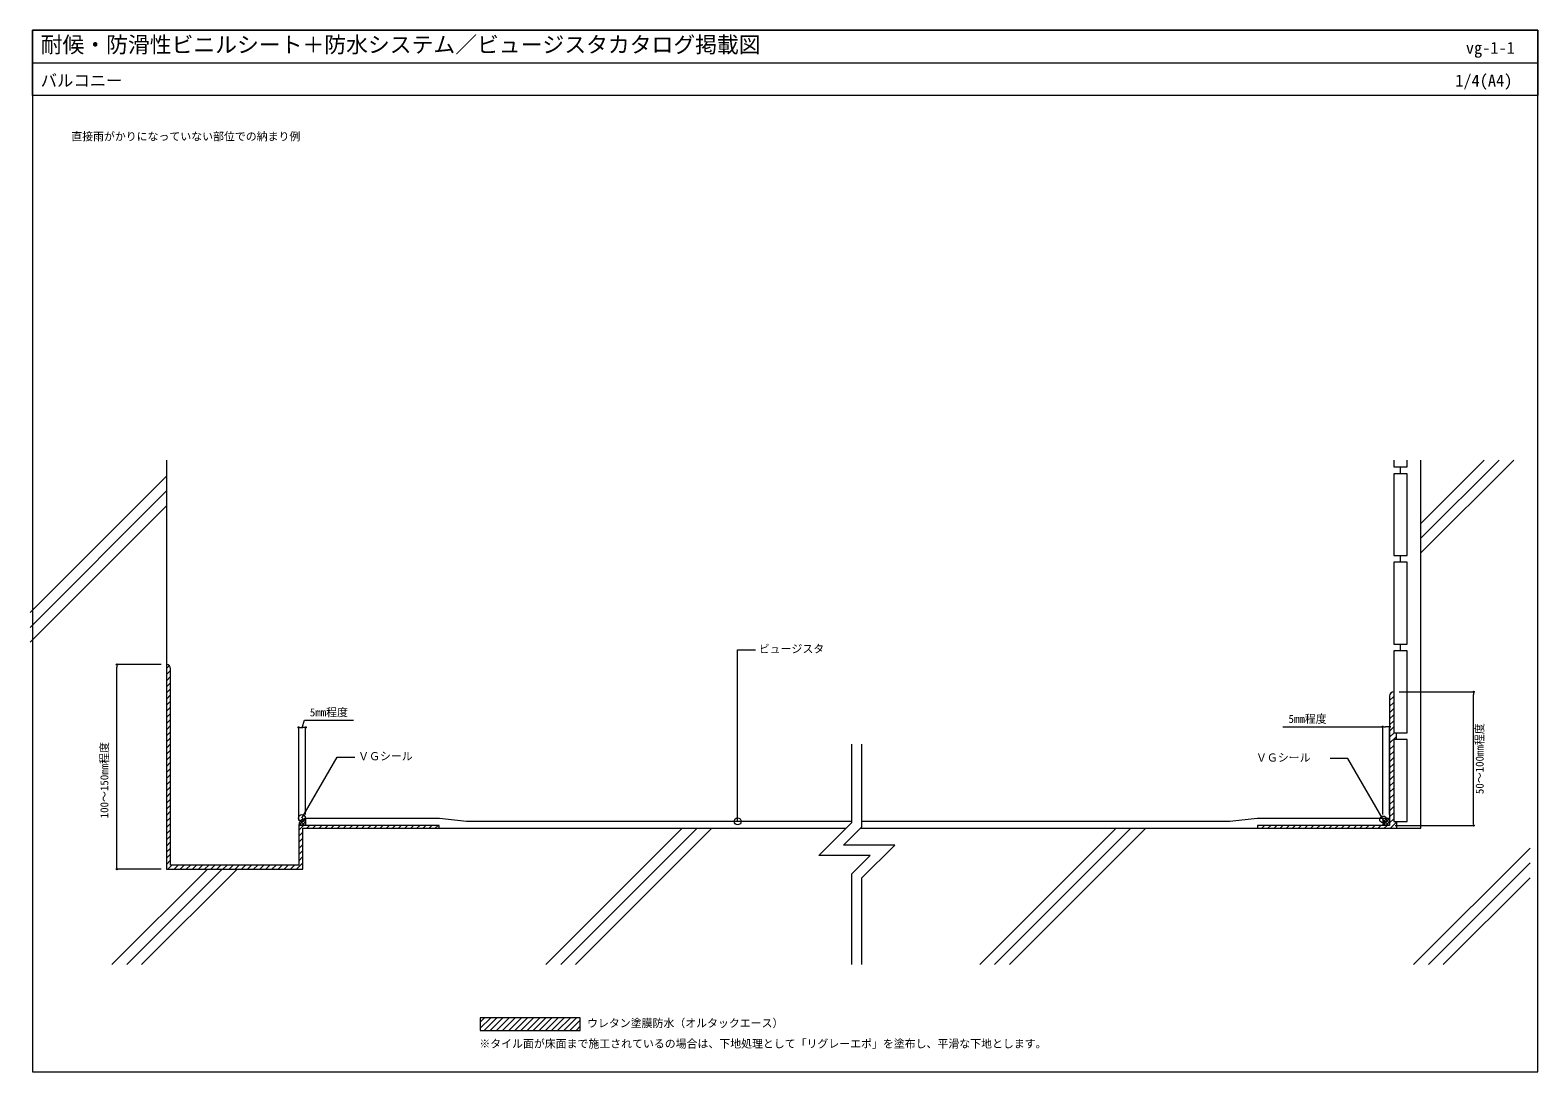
# Model space of a CAD drawing. Units: millimetres on the paper. Extents: x -553 to 553, y -382 to 382.
import ezdxf
from ezdxf.enums import TextEntityAlignment as Align

# ---------------------------------------------------------------- set-up
doc = ezdxf.new("R2010")
doc.units = ezdxf.units.MM
for name, color, linetype, lineweight in [('0-0_0', 7, 'Continuous', 9), ('0-1_WAKU', 7, 'Continuous', 18), ('0-3_KUTAI', 3, 'Continuous', 18), ('0-4_BOUSUI', 1, 'Continuous', 18), ('0-5_MOJI', 7, 'Continuous', 18), ('0-6_HATCH', 9, 'Continuous', 18), ('0-7_sunpo', 7, 'Continuous', 18), ('0-8_color', 7, 'Continuous', 18)]:
    doc.layers.add(name, color=color, linetype=linetype, lineweight=lineweight)
doc.styles.add('ＭＳ ゴシック', font='')
doc.styles.get('ＭＳ ゴシック').set_extended_font_data('MS Gothic')

# ---------------------------------------------------------------- blocks, each defined once
blk = doc.blocks.new('_Dot')
at = {"layer": '0-0_0'}
for p, q in [((-0.5, 0), (-1, 0)), ((0.25, 0), (-0.25, 0))]:
    blk.add_line(p, q, dxfattribs=at)
blk.add_circle((0, 0), 0.25, dxfattribs=at)

msp = doc.modelspace()

# ---------------------------------------------------------------- linework, layer by layer
at = {"layer": '0-0_0', "lineweight": 18}
msp.add_line((-551.022, 357.909), (552.978, 357.909), dxfattribs=at)
at = {"layer": '0-1_WAKU'}
for points in [[(552.978, 333.909), (-551.022, 333.909), (-551.022, 381.909), (552.978, 381.909)], [(-551.022, -382.091), (552.978, -382.091), (552.978, 381.909), (-551.022, 381.909)]]:
    msp.add_lwpolyline(points, close=True, dxfattribs=at)
at = {"layer": '0-3_KUTAI'}
for p, q in [((452.26, 56.597), (452.26, 61.597)), ((452.26, -8.403), (452.26, -3.403)), ((452.26, -73.403), (452.26, -68.403)), ((449.26, -138.403), (449.26, -133.403)), ((449.26, -198.403), (449.26, -203.403))]:
    msp.add_line(p, q, dxfattribs=at)
for points in [[(-452.74, 66.597), (-452.74, -233.403), (-352.74, -233.403), (-352.74, -203.403), (45.652, -203.403)], [(56.259, -203.403), (467.26, -203.403), (467.26, 66.597)], [(447.26, 66.597), (447.26, 61.597), (457.26, 61.597), (457.26, 66.597)]]:
    msp.add_lwpolyline(points, dxfattribs=at)
for points in [[(447.26, -3.403), (457.26, -3.403), (457.26, 56.597), (447.26, 56.597)], [(447.26, -68.403), (457.26, -68.403), (457.26, -8.403), (447.26, -8.403)], [(447.26, -133.403), (457.26, -133.403), (457.26, -73.403), (447.26, -73.403)], [(447.26, -198.403), (457.26, -198.403), (457.26, -138.403), (447.26, -138.403)]]:
    msp.add_lwpolyline(points, close=True, dxfattribs=at)
at = {"layer": '0-4_BOUSUI'}
for points in [[(-252.74, -203.403), (-252.74, -201.403), (-355.74, -201.403), (-355.74, -230.403), (-449.74, -230.403), (-449.74, -86.403)], [(444.26, -106.403), (444.26, -201.403), (347.26, -201.403), (347.26, -203.403)], [(-350.74, -196.403), (-350.74, -201.403), (-355.74, -201.403)], [(49.76, -198.403), (-232.615, -198.403), (-252.615, -196.403), (-350.74, -196.403)], [(439.26, -196.403), (347.135, -196.403), (327.16, -198.403), (57.26, -198.403)], [(444.26, -196.403), (439.26, -196.403), (439.26, -201.403)]]:
    msp.add_lwpolyline(points, dxfattribs=at)
for centre, radius, start, end in [((-452.74, -86.403), 3, 0, 90), ((447.26, -106.403), 3, 90, 180), ((-350.74, -201.403), 5, 90, 180)]:
    msp.add_arc(centre, radius, start, end, dxfattribs=at)
at = {"layer": '0-5_MOJI'}
for p, q in [((-33.867, -198.403), (-33.867, -72.587)), ((-33.867, -72.587), (-20.882, -72.587)), ((-353.47, -195.966), (-327.692, -151.317)), ((-327.692, -151.317), (-314.708, -151.317)), ((413.731, -152.33), (400.746, -152.33)), ((439.509, -196.979), (413.731, -152.33))]:
    msp.add_line(p, q, dxfattribs=at)
for centre in [(-353.47, -195.966), (-33.867, -198.403), (439.509, -196.979)]:
    msp.add_circle(centre, 2.5, dxfattribs=at)
at = {"layer": '0-6_HATCH'}
for p, q in [((467.26, 20.2), (513.656, 66.597)), ((467.26, 9.325), (524.531, 66.597)), ((467.26, -1.55), (535.406, 66.597)), ((-552.74, -45.205), (-452.74, 54.795)), ((-552.74, -56.08), (-452.74, 43.92)), ((-552.74, -66.955), (-452.74, 33.045)), ((-452.74, -86.243), (-450.7, -84.203)), ((-452.74, -90.733), (-449.74, -87.733)), ((-452.74, -95.223), (-449.74, -92.223)), ((-452.74, -99.713), (-449.74, -96.713)), ((-452.74, -104.204), (-449.74, -101.204)), ((-452.74, -108.694), (-449.74, -105.694)), ((-452.74, -113.184), (-449.74, -110.184)), ((444.26, -109.719), (447.26, -106.719)), ((444.794, -104.696), (445.552, -103.937)), ((-452.74, -117.674), (-449.74, -114.674)), ((-452.74, -122.164), (-449.74, -119.164)), ((444.26, -114.209), (447.26, -111.209)), ((444.26, -118.7), (447.26, -115.7)), ((444.26, -123.19), (447.26, -120.19)), ((-452.74, -126.654), (-449.74, -123.654)), ((-452.74, -131.144), (-449.74, -128.144)), ((-452.74, -135.634), (-449.74, -132.634)), ((444.26, -127.68), (447.26, -124.68)), ((444.26, -132.17), (447.26, -129.17)), ((-452.74, -140.125), (-449.74, -137.125)), ((-452.74, -144.615), (-449.74, -141.615)), ((444.26, -136.66), (447.517, -133.403)), ((444.26, -141.15), (449.26, -136.15)), ((444.26, -145.64), (447.26, -142.64)), ((-452.74, -149.105), (-449.74, -146.105)), ((-452.74, -153.595), (-449.74, -150.595)), ((444.26, -150.13), (447.26, -147.13)), ((444.26, -154.621), (447.26, -151.621)), ((-452.74, -158.085), (-449.74, -155.085)), ((-452.74, -162.575), (-449.74, -159.575)), ((-452.74, -167.065), (-449.74, -164.065)), ((444.26, -159.111), (447.26, -156.111)), ((444.26, -163.601), (447.26, -160.601)), ((444.26, -168.091), (447.26, -165.091)), ((-452.74, -171.555), (-449.74, -168.555)), ((-452.74, -176.046), (-449.74, -173.046)), ((444.26, -172.581), (447.26, -169.581)), ((444.26, -177.071), (447.26, -174.071)), ((-452.74, -180.536), (-449.74, -177.536)), ((-452.74, -185.026), (-449.74, -182.026)), ((-452.74, -189.516), (-449.74, -186.516)), ((444.26, -181.561), (447.26, -178.561)), ((444.26, -186.051), (447.26, -183.051)), ((444.26, -190.542), (447.26, -187.542)), ((-452.74, -194.006), (-449.74, -191.006)), ((-452.74, -198.496), (-449.74, -195.496)), ((-355.74, -201.403), (-350.74, -196.403)), ((-351.25, -201.403), (-354.521, -198.132)), ((-353.495, -201.403), (-350.74, -198.648)), ((-350.74, -199.668), (-353.3, -197.108)), ((-350.74, -197.423), (-351.672, -196.491)), ((439.26, -196.913), (439.77, -196.403)), ((439.26, -199.158), (442.015, -196.403)), ((439.26, -201.403), (444.26, -196.403)), ((443.75, -201.403), (439.26, -196.913)), ((444.26, -199.668), (440.995, -196.403)), ((441.505, -201.403), (444.26, -198.648)), ((444.26, -197.423), (443.24, -196.403)), ((444.26, -195.032), (447.26, -192.032)), ((444.26, -199.522), (447.26, -196.522)), ((444.869, -203.403), (449.26, -199.012)), ((-452.74, -202.986), (-449.74, -199.986)), ((-452.74, -207.476), (-449.74, -204.476)), ((-452.74, -211.967), (-449.74, -208.967)), ((-355.74, -204.769), (-352.374, -201.403)), ((-355.74, -209.259), (-352.74, -206.259)), ((-353.495, -201.403), (-355.374, -199.525)), ((-351.25, -201.403), (-350.74, -200.894)), ((-349.884, -203.403), (-347.884, -201.403)), ((-345.394, -203.403), (-343.394, -201.403)), ((-340.904, -203.403), (-338.904, -201.403)), ((-336.414, -203.403), (-334.414, -201.403)), ((-331.924, -203.403), (-329.924, -201.403)), ((-327.433, -203.403), (-325.433, -201.403)), ((-322.943, -203.403), (-320.943, -201.403)), ((-318.453, -203.403), (-316.453, -201.403)), ((-313.963, -203.403), (-311.963, -201.403)), ((-309.473, -203.403), (-307.473, -201.403)), ((-304.983, -203.403), (-302.983, -201.403)), ((-300.493, -203.403), (-298.493, -201.403)), ((-296.003, -203.403), (-294.003, -201.403)), ((-291.512, -203.403), (-289.512, -201.403)), ((-287.022, -203.403), (-285.022, -201.403)), ((-282.532, -203.403), (-280.532, -201.403)), ((-278.042, -203.403), (-276.042, -201.403)), ((-273.552, -203.403), (-271.552, -201.403)), ((-269.062, -203.403), (-267.062, -201.403)), ((-264.572, -203.403), (-262.572, -201.403)), ((-260.082, -203.403), (-258.082, -201.403)), ((-255.591, -203.403), (-253.591, -201.403)), ((-174.542, -303.403), (-74.542, -203.403)), ((-163.667, -303.403), (-63.667, -203.403)), ((-152.792, -303.403), (-52.792, -203.403)), ((143.656, -303.403), (243.656, -203.403)), ((154.531, -303.403), (254.531, -203.403)), ((165.406, -303.403), (265.406, -203.403)), ((347.26, -202.229), (348.086, -201.403)), ((350.576, -203.403), (352.576, -201.403)), ((355.066, -203.403), (357.066, -201.403)), ((359.556, -203.403), (361.556, -201.403)), ((364.046, -203.403), (366.046, -201.403)), ((368.536, -203.403), (370.536, -201.403)), ((373.026, -203.403), (375.026, -201.403)), ((377.517, -203.403), (379.517, -201.403)), ((382.007, -203.403), (384.007, -201.403)), ((386.497, -203.403), (388.497, -201.403)), ((390.987, -203.403), (392.987, -201.403)), ((395.477, -203.403), (397.477, -201.403)), ((399.967, -203.403), (401.967, -201.403)), ((404.457, -203.403), (406.457, -201.403)), ((408.948, -203.403), (410.948, -201.403)), ((413.438, -203.403), (415.438, -201.403)), ((417.928, -203.403), (419.928, -201.403)), ((422.418, -203.403), (424.418, -201.403)), ((426.908, -203.403), (428.908, -201.403)), ((431.398, -203.403), (433.398, -201.403)), ((435.888, -203.403), (437.888, -201.403)), ((441.505, -201.403), (439.26, -199.158)), ((440.378, -203.403), (442.378, -201.403)), ((443.75, -201.403), (444.26, -200.894)), ((-452.74, -216.457), (-449.74, -213.457)), ((-452.74, -220.947), (-449.74, -217.947)), ((-355.74, -213.749), (-352.74, -210.749)), ((-355.74, -218.24), (-352.74, -215.24)), ((-355.74, -222.73), (-352.74, -219.73)), ((461.854, -303.403), (547.26, -217.998)), ((-452.74, -225.437), (-449.74, -222.437)), ((-452.74, -229.927), (-449.74, -226.927)), ((-451.726, -233.403), (-448.726, -230.403)), ((-447.236, -233.403), (-444.236, -230.403)), ((-442.746, -233.403), (-439.746, -230.403)), ((-438.256, -233.403), (-435.256, -230.403)), ((-433.766, -233.403), (-430.766, -230.403)), ((-429.276, -233.403), (-426.276, -230.403)), ((-424.785, -233.403), (-421.785, -230.403)), ((-420.295, -233.403), (-417.295, -230.403)), ((-415.805, -233.403), (-412.805, -230.403)), ((-411.315, -233.403), (-408.315, -230.403)), ((-406.825, -233.403), (-403.825, -230.403)), ((-402.335, -233.403), (-399.335, -230.403)), ((-397.845, -233.403), (-394.845, -230.403)), ((-393.355, -233.403), (-390.355, -230.403)), ((-388.864, -233.403), (-385.864, -230.403)), ((-384.374, -233.403), (-381.374, -230.403)), ((-379.884, -233.403), (-376.884, -230.403)), ((-375.394, -233.403), (-372.394, -230.403)), ((-370.904, -233.403), (-367.904, -230.403)), ((-366.414, -233.403), (-363.414, -230.403)), ((-361.924, -233.403), (-358.924, -230.403)), ((-357.433, -233.403), (-352.74, -228.71)), ((-355.74, -227.22), (-352.74, -224.22)), ((472.729, -303.403), (547.26, -228.873)), ((-492.74, -303.403), (-422.74, -233.403)), ((-481.865, -303.403), (-411.865, -233.403)), ((-470.99, -303.403), (-400.99, -233.403)), ((-352.943, -233.403), (-352.74, -233.2)), ((483.604, -303.403), (547.26, -239.748)), ((-222.635, -345.562), (-219.436, -342.363)), ((-222.635, -350.052), (-214.946, -342.363)), ((-219.765, -351.672), (-210.456, -342.363)), ((-215.274, -351.672), (-205.966, -342.363)), ((-210.784, -351.672), (-201.476, -342.363)), ((-206.294, -351.672), (-196.985, -342.363)), ((-201.804, -351.672), (-192.495, -342.363)), ((-197.314, -351.672), (-188.005, -342.363)), ((-192.824, -351.672), (-183.515, -342.363)), ((-188.334, -351.672), (-179.025, -342.363)), ((-183.844, -351.672), (-174.535, -342.363)), ((-179.353, -351.672), (-170.045, -342.363)), ((-174.863, -351.672), (-165.555, -342.363)), ((-170.373, -351.672), (-161.064, -342.363)), ((-165.883, -351.672), (-156.574, -342.363)), ((-161.393, -351.672), (-152.084, -342.363)), ((-156.903, -351.672), (-149.302, -344.071)), ((-152.413, -351.672), (-149.302, -348.561))]:
    msp.add_line(p, q, dxfattribs=at)
at = {"layer": '0-7_sunpo'}
for p, q in [((-456.74, -83.403), (-489.087, -83.403)), ((-489.087, -231.403), (-489.087, -85.403)), ((451.26, -103.403), (505.885, -103.403)), ((505.885, -199.403), (505.885, -105.403)), ((-355.74, -197.403), (-355.74, -129.489)), ((-353.74, -129.489), (-352.74, -129.489)), ((-350.74, -193.403), (-350.74, -129.489)), ((366.069, -129.019), (439.26, -129.019)), ((439.26, -193.403), (439.26, -129.019)), ((442.26, -129.019), (441.26, -129.019)), ((444.26, -193.403), (444.26, -129.019)), ((448.26, -201.403), (505.885, -201.403)), ((-456.74, -233.403), (-489.087, -233.403))]:
    msp.add_line(p, q, dxfattribs=at)
for points in [[(-353.24, -129.489), (-351.653, -124.199), (-315.604, -124.199)], [(49.76, -303.403), (49.76, -236.796), (63.207, -223.349), (25.707, -223.349), (49.76, -199.296), (49.76, -141.721)], [(57.26, -303.403), (57.26, -239.902), (81.313, -215.849), (43.813, -215.849), (57.26, -202.402), (57.26, -141.721)]]:
    msp.add_lwpolyline(points, dxfattribs=at)
at = {"layer": '0-8_color'}
msp.add_lwpolyline([(-222.635, -351.672), (-149.302, -351.672), (-149.302, -342.363), (-222.635, -342.363)], close=True, dxfattribs=at)

# ---------------------------------------------------------------- block references
at = {"layer": '0-7_sunpo', "xscale": 2, "yscale": 2}
for p, rotation in [((-489.087, -83.403), 90), ((505.885, -103.403), 90), ((-355.74, -129.489), 180), ((439.26, -129.019), 180), ((505.885, -201.403), 270), ((-489.087, -233.403), 270)]:
    msp.add_blockref('_Dot', p, dxfattribs=dict(at, rotation=rotation))
for p in [(-350.74, -129.489), (444.26, -129.019)]:
    msp.add_blockref('_Dot', p, dxfattribs=at)

# ---------------------------------------------------------------- texts
at = {"layer": '0-1_WAKU', "style": 'ＭＳ ゴシック'}
for s, height, p in [('耐候・防滑性ビニルシート＋防水システム／ビュージスタカタログ掲載図', 11.73, (-545.022, 361.909)), ('vg-1-1', 8.798, (500.196, 361.909)), ('バルコニー', 8.798, (-545.022, 337.909)), ('1/4(A4)', 8.798, (492.399, 337.909))]:
    msp.add_text(s, height=height, dxfattribs=at).set_placement(p, align=Align.BOTTOM_LEFT)
at = {"layer": '0-5_MOJI', "style": 'ＭＳ ゴシック'}
for s, p in [('直接雨がかりになっていない部位での納まり例', (-522.603, 299.241)), ('ビュージスタ', (-18.382, -76.587)), ('ＶＧシール', (-312.208, -155.317)), ('ＶＧシール', (346.267, -156.33)), ('ウレタン塗膜防水（オルタックエース）', (-144.302, -351.093)), ('※タイル面が床面まで施工されているの場合は、下地処理として「リグレーエポ」を塗布し、平滑な下地とします。', (-223.327, -366.164))]:
    msp.add_text(s, height=5.865, dxfattribs=at).set_placement(p, align=Align.BOTTOM_LEFT)
at = {"layer": '0-7_sunpo', "style": 'ＭＳ ゴシック'}
for p in [(-347.629, -123.109), (370.094, -127.928)]:
    msp.add_text('5mm程度', height=5.865, dxfattribs=at).set_placement(p, align=Align.BOTTOM_LEFT)
for s, p in [('50～100㎜程度', (514.976, -178.403)), ('100～150㎜程度', (-493.651, -196.137))]:
    msp.add_text(s, height=5.865, rotation=90, dxfattribs=at).set_placement(p, align=Align.BOTTOM_LEFT)

doc.saveas('drawing.dxf')
